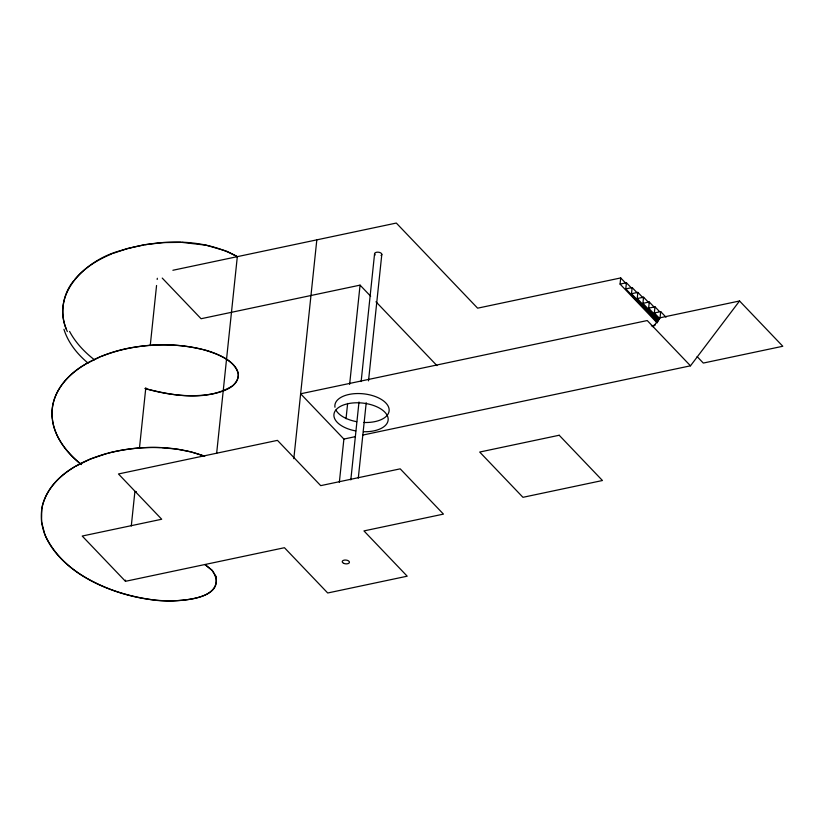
<?xml version="1.0" encoding="UTF-8"?>
<svg xmlns="http://www.w3.org/2000/svg" width="824" height="824" viewBox="0 0 824 824"><rect width="100%" height="100%" fill="white"/><g stroke="black" fill="none" stroke-linecap="round" stroke-linejoin="round"><path stroke-width="1.24" d="M125.464 581.311L82.215 536.043L161.71 519.244L118.46 473.965L277.461 440.366L320.711 485.645L400.207 468.846L443.456 514.114L363.951 530.914L407.2 576.192L327.705 592.992L284.455 547.713L125.464 581.311L125.588 580.117M131.284 526L134.879 491.722M139.431 448.431L145.817 387.702M150.236 345.617L156.56 285.485M157.188 279.47L157.322 278.275M216.64 453.385L237.322 256.655L227.022 251.361M293.818 458.669L316.818 239.856M339.344 482.318L343.886 439.068L300.636 393.79L647.242 320.546L690.491 365.815L739.55 300.987L782.8 346.265L703.305 363.065L697.125 356.596M346.029 418.705L347.635 403.441M349.633 384.365L360.067 285.135L201.077 318.733L162.235 278.079M350.808 479.908L358.996 401.988M361.139 381.553L374.59 253.627M358.296 478.116L366.216 402.751M368.513 380.853L381.811 254.389M657.14 322.905L620.07 284.095L620.709 277.935L477.621 308.176L396.313 223.057L172.886 270.272M657.552 322.174L625.776 288.905L626.425 282.756L620.07 284.095M657.974 321.442L631.493 293.725L632.142 287.566L625.776 288.905M658.386 320.711L637.21 298.535L637.848 292.376L631.493 293.725M658.809 319.98L642.916 303.345L643.565 297.196L637.21 298.535M659.221 319.248L648.632 308.166L649.281 302.006L642.916 303.345M659.643 318.517L654.338 312.976L654.987 306.816L648.632 308.166M653.154 326.901L660.055 317.786L660.704 311.627L654.338 312.976M41.746 509.201L41.54 521.788L44.795 534.446M41.88 508.377C45.062 490.218 59.019 476.056 74.366 466.981M73.985 280.428C62.191 294.415 59.349 315.036 67.341 331.557M74.572 279.697C84.316 267.831 97.799 259.612 111.879 253.844M86.077 363.817C66.456 374.642 49.1 395.479 52.324 419.169M75.293 466.436L90.31 459.081L106.986 453.458M87.014 363.271L100.034 356.895M101.095 356.462C133.014 343.907 168.951 341.414 202.313 349.397M112.95 253.411L127.401 248.539L143.87 244.841M108.14 453.149C125.197 448.678 142.933 446.907 160.536 447.628M660.055 317.786L739.55 300.987M651.382 325.871L655.162 325.078M343.886 439.068L355.113 436.689M362.591 435.113L690.491 365.815M145.065 244.635L163.142 242.586L180.95 242.349M172.422 600.923C186.986 600.026 219.586 598.43 216.135 576.707M171.413 600.933C142.264 600.84 113.197 592.961 87.777 578.747M182.104 242.39L206.196 245.212L226.229 251.032M161.689 447.69L176.233 449.039M177.315 449.193L190.571 451.779M191.528 452.016L203.858 455.95M203.26 349.644C217.289 352.538 251.866 367.947 232.625 385.817C206.463 401.865 172.937 395.716 144.859 388.485M145.797 388.763C167.725 394.943 191.127 398.013 213.694 393.687C223.747 391.493 239.032 386.559 238.291 373.808C234.14 359.192 217.073 354.001 204.136 349.881C181.445 343.886 157.466 343.546 134.353 347.244C96.48 352.662 42.58 378.865 53.519 425.514C57.701 441.417 68.814 454.498 81.421 464.592M135.229 491.444L136.393 491.774M204.713 456.29C174.338 444.867 140.389 445.3 109.149 452.891C81.525 460.08 50.707 475.695 42.518 505.339C35.35 537.104 61.306 563.771 86.757 578.16M237.322 256.655C201.798 237.24 157.786 239.248 120.046 250.805C87.241 259.539 50.892 292.386 66.363 329.209M79.969 463.418C66.641 452.407 54.93 437.565 52.437 420.013M660.704 311.627L665.998 317.178M654.987 306.816L659.406 311.441M649.281 302.006L654.575 307.548M643.565 297.196L648.859 302.738M637.848 292.376L643.142 297.917M632.142 287.566L637.436 293.107M626.425 282.756L631.72 288.297M620.709 277.935L626.013 283.487M360.067 285.135L370.666 296.238M375.971 301.79L436.957 365.629M212.211 570.466L204.96 564.512L211.85 570.084L215.981 576.285M212.582 570.878C231.935 602.056 168.323 602.735 152.275 599.79C110.776 593.816 64.118 575.42 45.124 535.281M88.065 363.106A94.956 64.324 11.9 0 1 63.953 329.312M94.461 359.82A95.017 59.513 17.8 0 1 69.576 331.403M355.721 430.921A27.254 14.286 6 0 1 339.024 407.2A27.254 14.286 6 0 1 384.633 411.959A27.254 14.286 6 0 1 363.477 431.724M334.966 407.262A27.254 14.286 6 0 1 359.758 393.563A27.254 14.286 6 0 1 389.082 408.992A27.254 14.286 6 0 1 363.909 422.475M356.689 421.682A27.254 14.286 6 0 1 335.945 410.064M375.208 254.956A3.636 1.906 6 0 1 375.847 252.463A3.636 1.906 6 0 1 380.698 252.906A3.636 1.906 6 0 1 381.038 255.492M559.197 435.247L479.702 452.046L522.952 497.315L602.447 480.516L559.197 435.247M343.701 563.338A3.636 1.906 6 0 0 349.428 562.431A3.636 1.906 6 0 0 344.36 560.093A3.636 1.906 6 0 0 343.701 563.338"/></g></svg>
